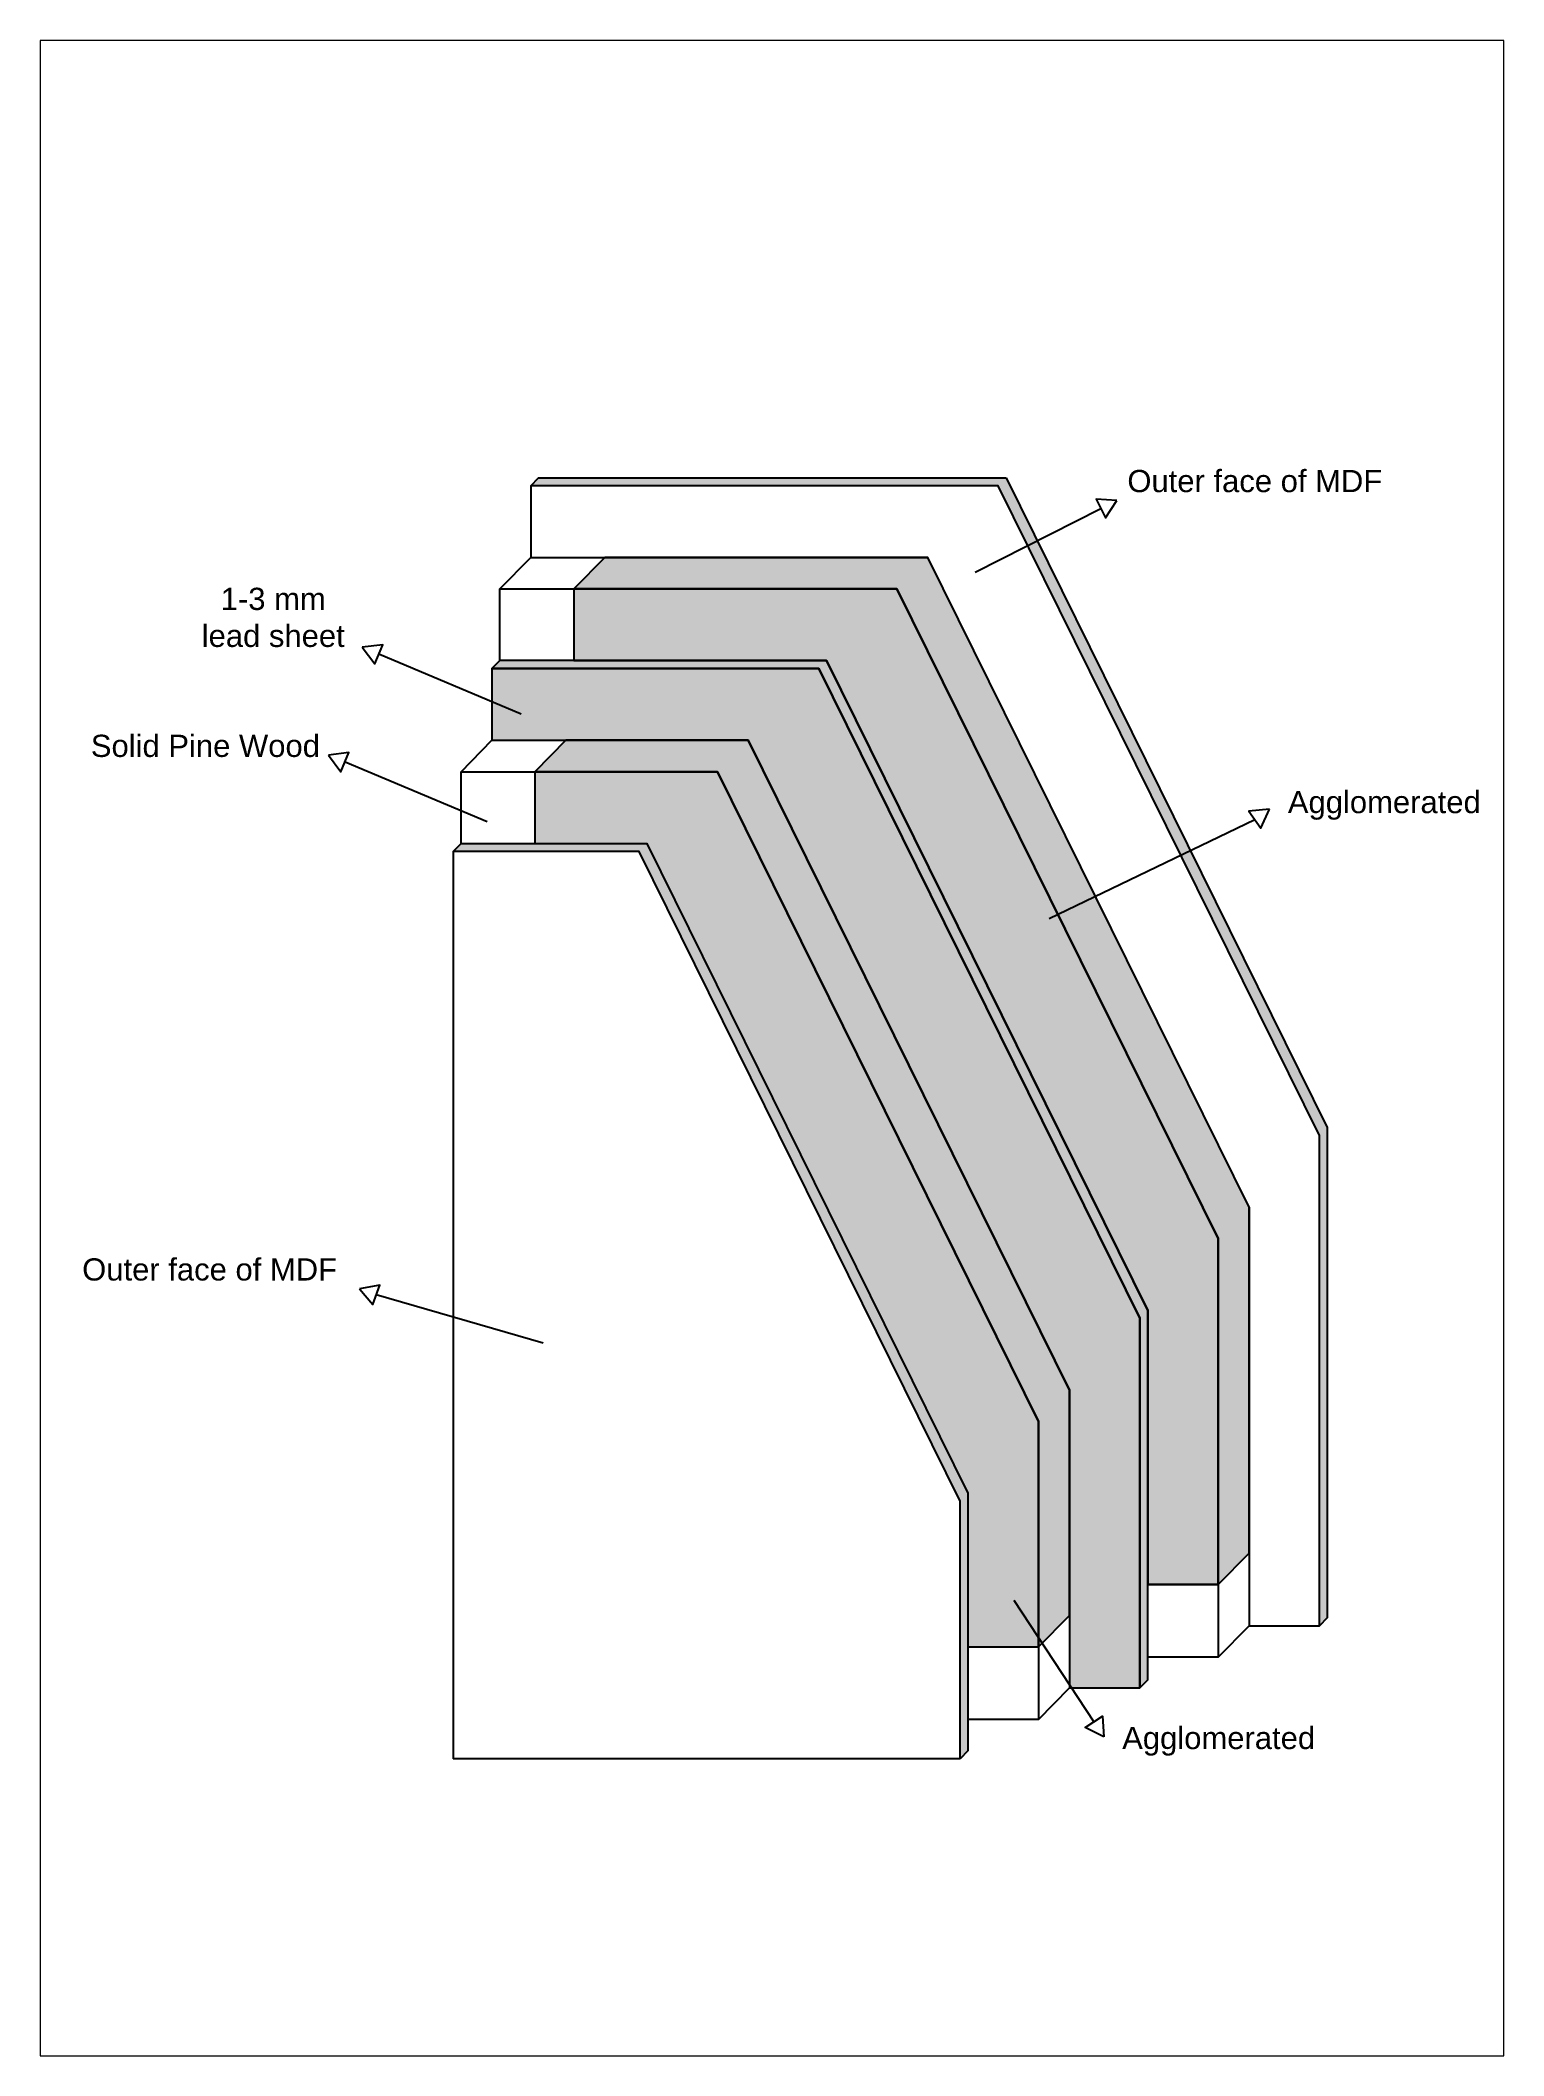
# Paper-space layout 'Presentación1 (4)' of a CAD drawing. Header units: millimetres. Extents: x 9 to 191, y 0 to 251.
# The model-space entities are those that its viewports show. They can reach past a viewport. Long polylines and large blocks are cut down to what shows.
import ezdxf

# ---------------------------------------------------------------- set-up
doc = ezdxf.new("R2010")
doc.units = ezdxf.units.MM
doc.layers.add('Capa1', color=252, linetype='Continuous')
doc.layers.add('Capa2', color=251, linetype='Continuous')
doc.layers.add('Capa3', color=7, linetype='Continuous', plot=False)
doc.styles.get("Standard").update_dxf_attribs({"font": 'txt.shx'})
pattern_1 = [(37.5, (0, 3000), (-0.48001, 14.682397), [0, -11.5824, 0, -12.954, 0, -12.3825]), (7.5, (0, 3000), (13.4857, 21.504753), [0, -6.2484, 0, -10.4394, 0, -4.0005]), (327.5, (-9.373, 3000), (23.729771, 0.043116), [0, -3.81, 0, -13.716, 0, -17.907]), (317.5, (-9.373, 3000), (22.906694, 6.68788), [0, -1.905, 0, -8.9916, 0, -10.287])]
pattern_2 = [(0, (0, 3000), (5.588, 2.54), [38.1, -5.08, 12.7, -2.54]), (0, (3.3782, 3001.27), (-2.54, 3.3782), [7.62, -0.8382, 15.24, -1.905]), (0, (1.27, 3002.159), (13.208, 1.7018), [20.32, -3.556, 10.16, -2.54])]

msp = doc.modelspace()

# ---------------------------------------------------------------- hatches: boundary and pattern name
at = {"layer": 'Capa1'}
for points in [[(8047.8, 5731.9), (8482, 4853.6), (8482, 4190.9), (8471.3, 4180), (8471.3, 4842.7), (8037.1, 5721.1), (7404.9, 5721.1), (7415.5, 5731.9)], [(7985.5, 4000), (7985.5, 4348.4), (7551.3, 5226.8), (7300, 5226.8), (7310.6, 5237.6), (7561.9, 5237.6), (7996.1, 4359.2), (7996.1, 4010.8)]]:
    msp.add_hatch(color=256, dxfattribs=at).paths.add_polyline_path(points)
h = msp.add_hatch(dxfattribs=at)
h.set_pattern_fill('AR-SAND', color=256, scale=0.3, style=0)
h.set_pattern_definition(pattern_1)
h.paths.add_polyline_path([(7504.9, 5624.2), (7463.1, 5581.7), (7900.1, 5581.7), (8334.3, 4703.3), (8334.3, 4235.7), (8376.1, 4278.2), (8376.1, 4745.8), (7941.9, 5624.2)])
h = msp.add_hatch(dxfattribs=at)
h.set_pattern_fill('AR-SAND', color=256, scale=0.3, style=0)
h.set_pattern_definition([(37.5, (20.892, 3021.257), (-0.48001, 14.682397), [0, -11.5824, 0, -12.954, 0, -12.3825]), (7.5, (20.892, 3021.257), (13.4857, 21.504753), [0, -6.2484, 0, -10.4394, 0, -4.0005]), (327.5, (11.52, 3021.257), (23.729771, 0.043116), [0, -3.81, 0, -13.716, 0, -17.907]), (317.5, (11.52, 3021.257), (22.906694, 6.68788), [0, -1.905, 0, -8.9916, 0, -10.287])])
h.paths.add_polyline_path([(7804.9, 5484.8), (8239.1, 4606.4), (8239.1, 4235.7), (8334.3, 4235.7), (8334.3, 4703.3), (7900.1, 5581.7), (7463.1, 5581.7), (7463.1, 5484.8)])
h = msp.add_hatch(dxfattribs=at)
h.set_pattern_fill('AR-SAND', color=256, scale=0.3, style=0)
h.set_pattern_definition(pattern_1)
h.paths.add_polyline_path([(7452.4, 5377), (7410.6, 5334.5), (7657.2, 5334.5), (8091.4, 4456.2), (8091.4, 4151.5), (8133.2, 4194), (8133.2, 4498.7), (7699, 5377)])
h = msp.add_hatch(dxfattribs=at)
h.set_pattern_fill('AR-SAND', color=256, scale=0.3, style=0)
h.set_pattern_definition([(37.5, (3411.612, 3384.66), (-0.48001, 14.682397), [0, -11.5824, 0, -12.954, 0, -12.3825]), (7.5, (3411.612, 3384.66), (13.4857, 21.50475), [0, -6.2484, 0, -10.4394, 0, -4.0005]), (327.5, (3402.239, 3384.66), (23.72977, 0.043116), [0, -3.81, 0, -13.716, 0, -17.907]), (317.5, (3402.24, 3384.66), (22.90669, 6.68788), [0, -1.905, 0, -8.9916, 0, -10.287])])
h.paths.add_polyline_path([(7410.6, 5334.5), (7410.6, 5237.6), (7561.9, 5237.6), (7996.1, 4359.2), (7996.1, 4151.5), (8091.4, 4151.5), (8091.4, 4456.2), (7657.2, 5334.5)])
at = {"layer": 'Capa2'}
h = msp.add_hatch(dxfattribs=at)
h.set_pattern_fill('AR-RROOF', color=256, scale=0.1, style=0)
h.set_pattern_definition(pattern_2)
h.paths.add_polyline_path([(7363.1, 5484.8), (7352.4, 5473.9), (7794.2, 5473.9), (8228.4, 4595.6), (8228.4, 4095.9), (8239.1, 4106.7), (8239.1, 4606.4), (7804.9, 5484.8)])
h = msp.add_hatch(dxfattribs=at)
h.set_pattern_fill('AR-RROOF', color=256, scale=0.1, style=0)
h.set_pattern_definition(pattern_2)
h.paths.add_polyline_path([(7352.4, 5473.9), (7352.4, 5377), (7699, 5377), (8133.2, 4498.7), (8133.2, 4095.9), (8228.4, 4095.9), (8228.4, 4595.6), (7794.2, 5473.9)])

# ---------------------------------------------------------------- linework, layer by layer
for p, q in [((7404.9, 5721.1), (7404.9, 5624.2)), ((8005.9, 5604.2), (8175.7, 5690.4)), ((7363.1, 5581.7), (7404.9, 5624.2)), ((7404.9, 5624.2), (7941.9, 5624.2)), ((7363.1, 5484.8), (7363.1, 5581.7)), ((7363.1, 5581.7), (7463.1, 5581.7)), ((7391.9, 5412.5), (7199.4, 5493.3)), ((7310.6, 5334.5), (7352.4, 5377)), ((7352.4, 5377), (7452.4, 5377)), ((7346.1, 5266.8), (7153.7, 5347.6)), ((7410.6, 5334.5), (7431.5, 5355.8)), ((7310.6, 5237.6), (7310.6, 5334.5)), ((7310.6, 5334.5), (7410.6, 5334.5)), ((8105.9, 5135.9), (8383.9, 5269.8)), ((7300, 5226.8), (7300, 4000)), ((8376.1, 4745.8), (8376.1, 4180)), ((7421.7, 4562.1), (7196, 4627.4)), ((8133.2, 4498.7), (8133.2, 4095.9)), ((8334.3, 4235.7), (8239.1, 4235.7)), ((8334.3, 4235.7), (8334.3, 4137.5)), ((8057.9, 4214.7), (8166.2, 4050.2)), ((8091.4, 4151.5), (8133.2, 4194)), ((8334.3, 4137.5), (8376.1, 4180)), ((8376.1, 4180), (8471.3, 4180)), ((8091.4, 4151.5), (8091.4, 4053.3)), ((8334.3, 4137.5), (8239.1, 4137.5)), ((8091.4, 4053.3), (8133.2, 4095.9)), ((8091.4, 4053.3), (7996.1, 4053.3)), ((7985.5, 4000), (7300, 4000))]:
    msp.add_line(p, q)
for points in [[(8047.8, 5731.9), (8482, 4853.6), (8482, 4190.9), (8471.3, 4180), (8471.3, 4842.7), (8037.1, 5721.1), (7404.9, 5721.1), (7415.5, 5731.9)], [(8197.3, 5701.4), (8169.3, 5702.9), (8182, 5677.9)], [(7804.9, 5484.8), (8239.1, 4606.4), (8239.1, 4235.7), (8334.3, 4235.7), (8334.3, 4703.3), (7900.1, 5581.7), (7463.1, 5581.7), (7463.1, 5484.8)], [(7177, 5502.7), (7194, 5480.3), (7204.8, 5506.2)], [(7363.1, 5484.8), (7352.4, 5473.9), (7794.2, 5473.9), (8228.4, 4595.6), (8228.4, 4095.9), (8239.1, 4106.7), (8239.1, 4606.4), (7804.9, 5484.8), (7363.1, 5484.8)], [(7131.3, 5357), (7148.2, 5334.6), (7159.1, 5360.5)], [(8403.6, 5284), (8375.7, 5281.2), (8392.1, 5258.4)], [(7985.5, 4000), (7985.5, 4348.4), (7551.3, 5226.8), (7300, 5226.8), (7310.6, 5237.6), (7561.9, 5237.6), (7996.1, 4359.2), (7996.1, 4010.8)], [(7173.1, 4635.6), (7191.3, 4614.2), (7200.8, 4640.6)], [(8179.6, 4029.9), (8154.5, 4042.4), (8178, 4057.9)]]:
    msp.add_lwpolyline(points, close=True)
for points in [[(7504.9, 5624.2), (7463.1, 5581.7), (7900.1, 5581.7), (8334.3, 4703.3), (8334.3, 4235.7), (8376.1, 4278.2), (8376.1, 4745.8), (7941.9, 5624.2), (7504.9, 5624.2)], [(7352.4, 5473.9), (7352.4, 5377), (7699, 5377), (8133.2, 4498.7), (8133.2, 4095.9), (8228.4, 4095.9), (8228.4, 4595.6), (7794.2, 5473.9), (7352.4, 5473.9)], [(7452.4, 5377), (7410.6, 5334.5), (7657.2, 5334.5), (8091.4, 4456.2), (8091.4, 4151.5), (8133.2, 4194), (8133.2, 4498.7), (7699, 5377), (7452.4, 5377)], [(7410.6, 5334.5), (7410.6, 5237.6), (7561.9, 5237.6), (7996.1, 4359.2), (7996.1, 4151.5), (8091.4, 4151.5), (8091.4, 4456.2), (7657.2, 5334.5), (7410.6, 5334.5)]]:
    msp.add_lwpolyline(points)

# ---------------------------------------------------------------- texts
at = {"char_height": 30, "attachment_point": 1}
for s, insert, width in [('{\\fArial|b0|i0|c0|p34;Outer face of MDF}', (8211.6, 5742.5), 427.03), ('\\pxqc;{\\fArial|b0|i0|c0|p34;1-3 mm \\Plead sheet}', (6894.5, 5583.2), 324.272), ('{\\fArial|b0|i0|c0|p34;Solid Pine Wood}', (6810, 5384.5), 334.631), ('{\\fArial|b0|i0|c0|p34;Agglomerated}', (8428.6, 5308.5), 480.789), ('{\\fArial|b0|i0|c0|p34;Outer face of MDF}', (6798.3, 4676.7), 427.03), ('{\\fArial|b0|i0|c0|p34;Agglomerated}', (8204.6, 4043.3), 480.789)]:
    msp.add_mtext(s, dxfattribs=dict(at, insert=insert, width=width))

psp = doc.layouts.new('Presentación1 (4)')

# ---------------------------------------------------------------- viewports
at = {"layer": 'Capa3'}
psp.add_viewport(center=(99.73, 125.68), size=(181.87, 250.405), view_center_point=(7731.09, 4960.99), view_height=2724.513, dxfattribs=at)

doc.saveas('drawing.dxf')
